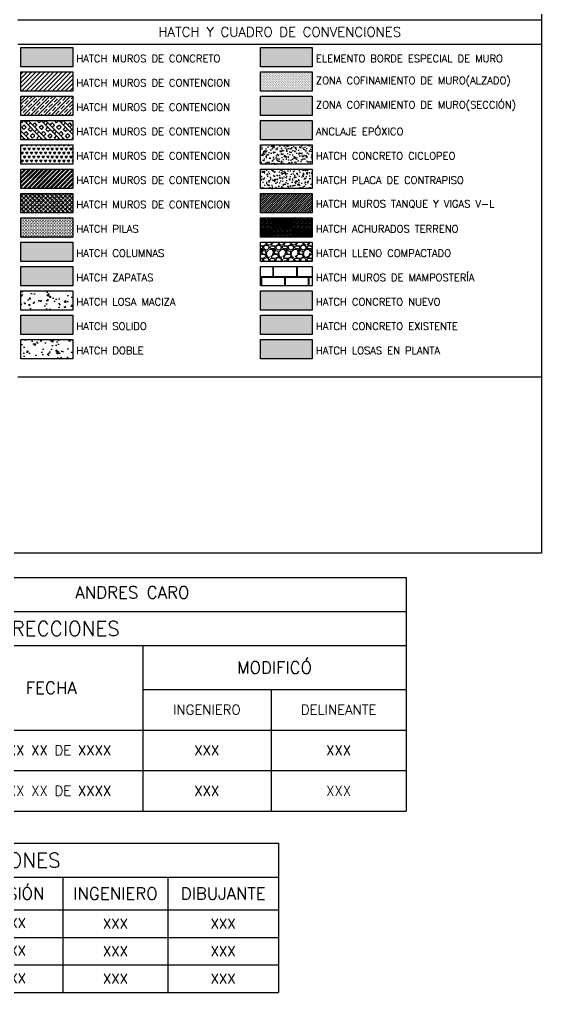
# Model space of a CAD drawing. Header units: millimetres. Extents: x -0.7 to 82.3, y -14.8 to 42.8.
# Drawn here: x 9.41 to 20.14, y -9.03 to 10.96 of the extents above; entities that cross this region are included whole.
import ezdxf

# ---------------------------------------------------------------- set-up
doc = ezdxf.new("R2010")
doc.units = ezdxf.units.MM
doc.header["$LTSCALE"] = 0.01
for name, color, linetype in [('FC_BORDES', 4, 'Continuous'), ('FC_HATCH 252', 252, 'Continuous'), ('FC_HATCH 253', 253, 'Continuous'), ('FC_HATCH 254', 254, 'Continuous'), ('FC_HATCH COLUMNAS', 253, 'Continuous'), ('FC_HATCH MUROS', 253, 'Continuous'), ('FC_HATCH ZAPATAS', 254, 'Continuous'), ('FC_R-80', 11, 'Continuous')]:
    doc.layers.add(name, color=color, linetype=linetype)
doc.styles.add('FC_TEXT1', font='romans.shx')
pattern_1 = [(95, (0, 0), (0.1400946503457718, 0.1175533794048302), [0.01905, -0.20955]), (40.00000000000002, (0, 0), (-0.1600184531424416, 0.1101767285788195), [0.01524, -0.16764058417]), (145.4514447, (0.0116745171587064, 0.009796083044736868), (-0.01992379762965982, 0.2277301021368535), [0.0161900088, -0.1780902446]), (91.18419999999999, (-0.03592102448427661, 0.03592102448427661), (0.2214102432304705, 0.1619534128742705), [0.028575, -0.314325]), (141.63555761, (-0.01747020440006356, 0.04941714735271555), (-0.00708661747621861, 0.3428267636152945), [0.02428502314, -0.26713560816]), (36.18415117, (-0.03592102448427661, 0.03592102448427661), (-0.007086617458072181, 0.3428267636162032), [0.02285996707, -0.25145973192]), (66, (-0.008980256121069157, 0.04490128060534578), (0.1795199793093499, 0.03489514907439818), [0.01905, -0.20955]), (11.00000000000004, (-0.008980256121069157, 0.04490128060534578), (-0.08653992652234557, 0.1739411931937545), [0.01524, -0.16764]), (116.451445, (0.005979742186752547, 0.04780920965468907), (0.09298005187572972, 0.2088363427013336), [0.0161900088, -0.1780899376]), (82.50000000000001, (0, 0), (-0.05760546906781041, 0.06197341367358699), [0, -0.165608, 0, -0.17018, 0, -0.168275]), (52.49999999999999, (0, 0), (-0.02358972731942487, 0.1180870002746923), [0, -0.09702799999999999, 0, -0.161798, 0, -0.06413500000000001]), (12.5, (-0.04005194229996843, -0.04005194229996843), (0.09992786303251577, 0.0918261955827136), [0, -0.0635, 0, -0.19812, 0, -0.26289]), (2.499999999999997, (-0.05801245454210674, -0.05801245454210674), (0.08676390441821674, 0.1227223928811142), [0, -0.08255, 0, -0.131572, 0, -0.18669])]

# ---------------------------------------------------------------- blocks, each defined once
blk = doc.blocks.new('*T29')
at = {"layer": 'FC_BORDES', "color": 0, "linetype": 'ByBlock', "lineweight": -2, "ltscale": 0.6, "transparency": 16777216}
for p, q in [((0, 0), (17.35667574727839, 0)), ((0, 0), (0, -4.8003)), ((17.35667574727839, 0), (17.35667574727839, -4.8003)), ((0, -0.7000000000000002), (17.35667574727839, -0.7000000000000002)), ((0, -1.4), (17.35667574727839, -1.4)), ((8.179340628471266, -1.4), (8.179340628471266, -4.8003)), ((11.94032912236286, -1.4), (11.94032912236286, -4.8003)), ((11.94032912236286, -2.3003), (17.35667574727839, -2.3003)), ((14.5766688465794, -2.3003), (14.5766688465794, -4.8003)), ((0, -3.133633333333333), (17.35667574727839, -3.133633333333333)), ((0, -3.966966666666667), (17.35667574727839, -3.966966666666667)), ((0, -4.8003), (17.35667574727839, -4.8003))]:
    blk.add_line(p, q, dxfattribs=at)
at = {"layer": 'FC_BORDES', "color": 5, "ltscale": 0.6, "transparency": 16777216, "width": 17.35637574727839, "attachment_point": 5, "style": 'FC_TEXT1'}
for s, insert, char_height in [('{\\C13;20/05/2019 9:00:17 a. m.        ANDRES CARO}', (8.678337873639194, -0.3500000000000001), 0.25), ('CUADRO DE CORRECCIONES', (8.678337873639194, -1.05), 0.3)]:
    blk.add_mtext(s, dxfattribs=dict(at, insert=insert, char_height=char_height))
at = {"layer": 'FC_BORDES', "color": 2, "ltscale": 0.6, "transparency": 16777216, "char_height": 0.25, "attachment_point": 5, "style": 'FC_TEXT1'}
for s, insert, width in [('MODIFICÓ', (14.64850243482062, -1.85015), 5.416046624915522), ('CORRECCIÓN', (4.089670314235633, -2.266816666666667), 8.179040628471267), ('FECHA', (10.05983487541706, -2.266816666666667), 3.760688493891598)]:
    blk.add_mtext(s, dxfattribs=dict(at, insert=insert, width=width))
at = {"layer": 'FC_BORDES', "color": 11, "ltscale": 0.6, "transparency": 16777216, "char_height": 0.2, "attachment_point": 5, "style": 'FC_TEXT1'}
for s, insert, width in [('{\\C12;INGENIERO}', (13.25849898447114, -2.716966666666667), 2.336339724216538), ('{\\C12;DELINEANTE}', (15.9666722969289, -2.716966666666667), 2.480006900698984), ('XXXX XX DE XXXX', (10.05983487541707, -3.5503), 3.460988493891598), ('XXX', (13.25849898447114, -3.5503), 2.336339724216538), ('XXX', (15.9666722969289, -3.5503), 2.480006900698984), ('XXXX XX DE XXXX', (10.05983487541707, -4.383633333333334), 3.460988493891598), ('XXX', (13.25849898447114, -4.383633333333334), 2.336339724216538), ('XXX', (15.9666722969289, -4.383633333333334), 2.480006900698984)]:
    blk.add_mtext(s, dxfattribs=dict(at, insert=insert, width=width))
blk = doc.blocks.new('*T61')
at = {"layer": 'FC_BORDES', "color": 0, "linetype": 'ByBlock', "lineweight": -2, "ltscale": 0.6, "transparency": 16777216}
for p, q in [((0, 0), (14.72834486893059, 0)), ((0, 0), (0, -3.066966666666668)), ((14.72834486893059, 0), (14.72834486893059, -3.066966666666668)), ((0, -0.7000000000000002), (14.72834486893059, -0.7000000000000002)), ((4.817348772282458, -0.7000000000000002), (4.817348772282458, -3.066966666666668)), ((8.14445064500692, -0.7000000000000002), (8.14445064500692, -3.066966666666668)), ((10.30143048618289, -0.7000000000000002), (10.30143048618289, -3.066966666666668)), ((12.45841032735887, -0.7000000000000002), (12.45841032735887, -3.066966666666668)), ((0, -1.366966666666667), (14.72834486893059, -1.366966666666667)), ((0, -1.933633333333334), (14.72834486893059, -1.933633333333334)), ((0, -2.500300000000001), (14.72834486893059, -2.500300000000001)), ((0, -3.066966666666668), (14.72834486893059, -3.066966666666668))]:
    blk.add_line(p, q, dxfattribs=at)
at = {"layer": 'FC_BORDES', "color": 5, "ltscale": 0.6, "transparency": 16777216, "insert": (7.364172434465297, -0.3499999999999996), "char_height": 0.3, "width": 14.72804486893059, "attachment_point": 5, "style": 'FC_TEXT1'}
blk.add_mtext('CUADRO DE MODIFICACIONES', dxfattribs=at)
at = {"layer": 'FC_BORDES', "color": 2, "ltscale": 0.6, "transparency": 16777216, "char_height": 0.25, "attachment_point": 5, "style": 'FC_TEXT1'}
for s, insert, width in [('MODIFICACIÓN', (2.408674386141229, -1.033483333333333), 4.817048772282457), ('FECHA', (6.480899708644687, -1.033483333333333), 3.326801872724462), ('VERSIÓN', (9.222940565594907, -1.033483333333333), 2.156679841175975), ('INGENIERO ', (11.37992040677088, -1.033483333333333), 2.156679841175975), ('DIBUJANTE', (13.59337759814473, -1.033483333333333), 2.269634541571722)]:
    blk.add_mtext(s, dxfattribs=dict(at, insert=insert, width=width))
at = {"layer": 'FC_BORDES', "color": 11, "ltscale": 0.6, "transparency": 16777216, "char_height": 0.2, "attachment_point": 5, "style": 'FC_TEXT1'}
for s, insert, width in [('XXXX XX DE XXXX', (6.480899708644689, -1.650300000000001), 3.027101872724463), ('V_XX', (9.222940565594907, -1.650300000000001), 1.856979841175975), ('XXX', (11.37992040677088, -1.650300000000001), 1.856979841175975), ('XXX', (13.59337759814473, -1.650300000000001), 1.969934541571722), ('xx', (2.408674386141229, -1.650300000000001), 4.517348772282458), ('xx', (2.408674386141229, -2.216966666666666), 4.517348772282458), ('XXXX XX DE XXXX', (6.480899708644689, -2.216966666666666), 3.027101872724463), ('V_XX', (9.222940565594907, -2.216966666666666), 1.856979841175975), ('XXX', (11.37992040677088, -2.216966666666666), 1.856979841175975), ('XXX', (13.59337759814473, -2.216966666666666), 1.969934541571722), ('xx', (2.408674386141229, -2.783633333333334), 4.517348772282458), ('XXXX XX DE XXXX', (6.480899708644689, -2.783633333333334), 3.027101872724463), ('V_XX', (9.222940565594907, -2.783633333333334), 1.856979841175975), ('XXX', (11.37992040677088, -2.783633333333334), 1.856979841175975), ('XXX', (13.59337759814473, -2.783633333333334), 1.969934541571722)]:
    blk.add_mtext(s, dxfattribs=dict(at, insert=insert, width=width))

msp = doc.modelspace()

# ---------------------------------------------------------------- hatches: boundary and pattern name
at = {"layer": 'FC_HATCH 252'}
h = msp.add_hatch(dxfattribs=at)
h.set_pattern_fill('DOTS', color=256, scale=0.01, angle=45)
h.set_pattern_definition([(45, (0, 0), (-0.005612660075668221, 0.01683798022700466), [0, -0.015875])])
h.paths.add_polyline_path([(14.35980695845652, 9.887324302442877), (15.42235860091902, 9.887324302442877), (15.42235860091902, 9.493199060582977), (14.35980695845652, 9.493199060582977)])
h = msp.add_hatch(dxfattribs=at)
h.set_pattern_fill('DOTS', color=256, scale=0.004)
h.set_pattern_definition([(0, (0, 0), (0.003175, 0.00635), [0, -0.00635])])
h.paths.add_polyline_path([(14.35980695845652, 9.387324302442877), (15.42235860091902, 9.387324302442877), (15.42235860091902, 8.993199060582977), (14.35980695845652, 8.993199060582977)])
h = msp.add_hatch(dxfattribs=at)
h.set_pattern_fill('AR-CONC', color=256, scale=0.001, angle=45, style=0)
h.set_pattern_definition(pattern_1)
h.paths.add_polyline_path([(14.35980695845652, 8.387324302442885), (15.42235860091902, 8.387324302442885), (15.42235860091902, 7.993199060582974), (14.35980695845652, 7.993199060582974)])
h = msp.add_hatch(dxfattribs=at)
h.set_pattern_fill('AR-CONC', color=256, scale=0.001, angle=45)
h.set_pattern_definition(pattern_1)
h.paths.add_polyline_path([(14.35980695845652, 7.887324302442881), (15.42235860091902, 7.887324302442881), (15.42235860091902, 7.49319906058297), (14.35980695845652, 7.49319906058297)])
at = {"layer": 'FC_HATCH 252', "ltscale": 1.5}
h = msp.add_hatch(dxfattribs=at)
h.set_pattern_fill('DOTS', color=256, scale=0.02)
h.set_pattern_definition([(0, (0, -3.000000000000009), (0.015875, 0.03175), [0, -0.03175])])
h.paths.add_polyline_path([(9.437964314876467, 6.887324302442869), (10.50051595733897, 6.887324302442869), (10.50051595733897, 6.493199060582969), (9.437964314876467, 6.493199060582969)])
at = {"layer": 'FC_HATCH 252'}
h = msp.add_hatch(dxfattribs=at)
h.set_pattern_fill('AR-CONC', color=256, scale=0.002, angle=45, style=0)
h.set_pattern_definition([(95, (0, 0), (0.2801893006915436, 0.2351067588096604), [0.0381, -0.4191]), (40.00000000000002, (0, 0), (-0.3200369062848832, 0.2203534571576389), [0.03048, -0.33528116834]), (145.4514447, (0.0233490343174128, 0.01959216608947374), (-0.03984759525931963, 0.455460204273707), [0.03238001760000001, -0.3561804892]), (91.18419999999999, (-0.07184204896855323, 0.07184204896855323), (0.442820486460941, 0.323906825748541), [0.05715, -0.62865]), (141.63555761, (-0.03494040880012712, 0.09883429470543109), (-0.01417323495243722, 0.685653527230589), [0.04857004628, -0.53427121632]), (36.18415117, (-0.07184204896855323, 0.07184204896855323), (-0.01417323491614436, 0.6856535272324065), [0.04571993414, -0.50291946384]), (66, (-0.01796051224213831, 0.08980256121069155), (0.3590399586186999, 0.06979029814879636), [0.03809999999999999, -0.4191]), (11.00000000000004, (-0.01796051224213831, 0.08980256121069155), (-0.1730798530446911, 0.3478823863875091), [0.03048, -0.33528]), (116.451445, (0.01195948437350509, 0.09561841930937814), (0.1859601037514594, 0.4176726854026671), [0.03238001760000001, -0.3561798752]), (82.50000000000001, (0, 0), (-0.1152109381356208, 0.123946827347174), [0, -0.331216, 0, -0.3403599999999999, 0, -0.33655]), (52.49999999999999, (0, 0), (-0.04717945463884973, 0.2361740005493846), [0, -0.194056, 0, -0.323596, 0, -0.12827]), (12.5, (-0.08010388459993685, -0.08010388459993685), (0.1998557260650315, 0.1836523911654272), [0, -0.127, 0, -0.39624, 0, -0.52578]), (2.499999999999997, (-0.1160249090842135, -0.1160249090842135), (0.1735278088364335, 0.2454447857622284), [0, -0.1651, 0, -0.263144, 0, -0.37338])])
h.paths.add_polyline_path([(9.437964314876467, 4.387324302442879), (10.50051595733897, 4.387324302442879), (10.50051595733897, 3.993199060582969), (9.437964314876467, 3.993199060582969)])
at = {"layer": 'FC_HATCH 253'}
h = msp.add_hatch(dxfattribs=at)
h.set_pattern_fill('ANSI31', color=256, scale=0.02)
h.set_pattern_definition([(44.99999999999999, (-28.77242391137254, 3.961871427991124), (-0.04490128060535, 0.04490128060535), [])])
h.paths.add_polyline_path([(9.437964314876467, 9.88732430244287), (10.50051595733897, 9.88732430244287), (10.50051595733897, 9.49319906058297), (9.437964314876467, 9.49319906058297)])
h = msp.add_hatch(dxfattribs=at)
h.set_pattern_fill('JIS_STN_1E', color=256, scale=0.1, angle=1.27e-14)
h.set_pattern_definition([(44.99999999999999, (-28.77242391137254, 3.961871427991124), (-0.07071067811865, 0.07071067811865), []), (44.99999999999999, (-28.70192391137254, 3.961871427991124), (-0.07071067811865, 0.07071067811865), [0.1, -0.05])])
h.paths.add_polyline_path([(9.437964314876467, 9.387324302442877), (10.50051595733897, 9.387324302442877), (10.50051595733897, 8.993199060582967), (9.437964314876467, 8.993199060582967)])
h = msp.add_hatch(dxfattribs=at)
h.set_pattern_fill('BOX', color=256, scale=0.01, angle=45)
h.set_pattern_definition([(135, (-0.201644791993445, -8.716054116950048), (-0.1796051224213831, -0.179605122421383), []), (135, (-0.1567435113880992, -8.671152836344703), (-0.1796051224213831, -0.179605122421383), []), (45, (-0.201644791993445, -8.716054116950048), (-0.179605122421383, 0.1796051224213831), [-0.0635, 0.0635]), (45, (-0.2465460725987907, -8.671152836344703), (-0.179605122421383, 0.1796051224213831), [-0.0635, 0.0635]), (45, (-0.2914473532041365, -8.626251555739355), (-0.179605122421383, 0.1796051224213831), [0.0635, -0.0635]), (45, (-0.3363486338094823, -8.58135027513401), (-0.179605122421383, 0.1796051224213831), [0.0635, -0.0635]), (135, (-0.1118422307827534, -8.626251555739355), (-0.1796051224213831, -0.179605122421383), [0.0635, -0.0635]), (135, (-0.06694095017740767, -8.58135027513401), (-0.1796051224213831, -0.179605122421383), [0.0635, -0.0635])])
h.paths.add_polyline_path([(9.437964314876467, 8.887324302442877), (10.50051595733897, 8.887324302442877), (10.50051595733897, 8.493199060582967), (9.437964314876467, 8.493199060582967)])
h = msp.add_hatch(dxfattribs=at)
h.set_pattern_fill('DOTS', color=256, scale=0.005)
h.set_pattern_definition([(0, (0, 0), (0.00396875, 0.0079375), [0, -0.0079375])])
h.paths.add_polyline_path([(14.35980695845652, 8.887324302442885), (15.42235860091902, 8.887324302442885), (15.42235860091902, 8.493199060582974), (14.35980695845652, 8.493199060582974)])
h = msp.add_hatch(dxfattribs=at)
h.set_pattern_fill('TRIANG', color=256, scale=0.01)
h.set_pattern_definition([(59.99999999999999, (-0.201644791993445, -8.716054116950048), (-0.04762499990779619, 0.0824889196572339), [0.047625, -0.047625]), (120, (-0.201644791993445, -8.716054116950048), (-0.0952499999077962, 5.323391505385189e-11), [0.04762499999999997, -0.04762499999999997]), (0, (-0.225457291993445, -8.674809657148048), (0.047625, 0.082488919604), [0.047625, -0.047625])])
h.paths.add_polyline_path([(9.437964314876467, 8.387324302442874), (10.50051595733897, 8.387324302442874), (10.50051595733897, 7.993199060582963), (9.437964314876467, 7.993199060582963)])
h = msp.add_hatch(dxfattribs=at)
h.set_pattern_fill('STEEL', color=256, scale=0.02)
h.set_pattern_definition([(44.99999999999999, (-28.77242391137254, 3.961871427991124), (-0.04490128060535, 0.04490128060535), []), (44.99999999999999, (-28.77242391137254, 3.993621427991121), (-0.04490128060535, 0.04490128060535), [])])
h.paths.add_polyline_path([(9.437964314876467, 7.88732430244287), (10.50051595733897, 7.88732430244287), (10.50051595733897, 7.49319906058296), (9.437964314876467, 7.49319906058296)])
h = msp.add_hatch(dxfattribs=at)
h.set_pattern_fill('SQUARE', color=256, scale=0.01, angle=45)
h.set_pattern_definition([(45, (-0.201644791993445, -8.716054116950048), (-0.02245064030267288, 0.02245064030267288), [0.03175, -0.03175]), (135, (-0.201644791993445, -8.716054116950048), (-0.02245064030267288, -0.02245064030267288), [0.03175, -0.03175])])
h.paths.add_polyline_path([(9.437964314876467, 7.38732430244287), (10.50051595733897, 7.38732430244287), (10.50051595733897, 6.993199060582961), (9.437964314876467, 6.993199060582961)])
h = msp.add_hatch(dxfattribs=at)
h.set_pattern_fill('ANSI31', color=256, scale=0.01)
h.set_pattern_definition([(45, (0, -9.21605411695004), (-0.02245064030267288, 0.02245064030267288), [])])
h.paths.add_polyline_path([(14.35980695845652, 7.387324302442877), (15.42235860091902, 7.387324302442877), (15.42235860091902, 6.993199060582967), (14.35980695845652, 6.993199060582967)])
h = msp.add_hatch(dxfattribs=at)
h.set_pattern_fill('EARTH', color=256, scale=0.01, angle=45)
h.set_pattern_definition([(45, (0, 0), (0, 0.08980256121069154), [0.0635, -0.0635]), (45, (-0.01683798022700466, 0.01683798022700466), (0, 0.08980256121069154), [0.0635, -0.0635]), (45, (-0.03367596045400933, 0.03367596045400933), (0, 0.08980256121069154), [0.0635, -0.0635]), (135, (-0.03367596045400933, 0.04490128060534578), (-0.08980256121069154, 0), [0.0635, -0.0635]), (135, (-0.01683798022700467, 0.06173926083235044), (-0.08980256121069154, 0), [0.0635, -0.0635]), (135, (0, 0.07857724105935511), (-0.08980256121069154, 0), [0.0635, -0.0635])])
h.paths.add_polyline_path([(14.35980695845652, 6.887324302442877), (15.42235860091902, 6.887324302442877), (15.42235860091902, 6.493199060582969), (14.35980695845652, 6.493199060582969)])
at = {"layer": 'FC_HATCH 253', "ltscale": 0.9}
h = msp.add_hatch(dxfattribs=at)
h.set_pattern_fill('GRAVEL', color=256, scale=0.01, style=0)
h.set_pattern_definition([(228.0127875, (0.18288, -8.962054116950041), (-2.032000000159581, -2.285999999858178), [0.034172144, -3.3830483639565]), (184.969741, (0.16002, -8.98745411695004), (3.04799999879405, 0.2540000144697924), [0.05864047199999998, -5.805404889352397]), (132.5104471, (0.1016, -8.99253411695004), (2.540000001072749, -2.793999999024596), [0.04134815200000001, -4.093472279409999]), (267.273689, (0.00254, -9.056034116950041), (0.2540000005319725, 5.079999999973313), [0.05340045199999999, -5.286643742573798]), (292.83365418, (0, -9.10937411695004), (-1.270000000106341, 3.047999999955546), [0.05236336999999999, -5.183980774534398]), (357.2736889999999, (0.02032, -9.15763411695004), (-5.079999999973313, 0.2540000005319728), [0.05340045199999999, -5.286643742573798]), (37.69424047, (0.07366, -9.16017411695004), (-3.30199999985359, -2.540000000190041), [0.07061936599999999, -6.991311531424701]), (72.25532837, (0.12954, -9.11699411695004), (1.778000000477929, 5.587999999847885), [0.066671952, -6.6005256601905]), (121.42956562, (0.14986, -9.053494116950041), (-2.032000000288312, 3.301999999822602), [0.0535813, -5.304554569871201]), (175.2363583, (0.12192, -9.00777411695004), (2.793999999959953, -0.2540000004389256), [0.06117132799999998, -2.997393694999999]), (222.3974378, (0.06096, -9.00269411695004), (-3.047999999902466, -2.794000000106399), [0.07910779200000001, -7.8316772512177]), (138.81407483, (0.254, -9.058574116950041), (-1.777999999893351, 1.524000000123918), [0.027000454, -2.6730565824344]), (171.4692344, (0.23368, -9.04079411695004), (3.302000000088966, -0.5079999994237343), [0.051368198, -5.085463899704]), (225, (0.18288, -9.03317411695004), (-3.552713678800501e-17, -0.2540000000000239), [0.035920934, -0.3232893108428]), (203.19859051, (0.1651, -9.00269411695004), (1.270000000034609, 0.5079999999109334), [0.01934413199999999, -1.915062236889399]), (291.80140949, (0.14732, -9.01031411695004), (-0.2540000000531496, 0.7619999999822872), [0.027356562, -1.340475299]), (30.96375653, (0.15748, -9.03571411695004), (0.7620000000186383, 0.5079999999721125), [0.04443196599999998, -1.436629815291]), (161.56505118, (0.19558, -9.012854116950042), (0.5080000000132583, -0.2539999999733754), [0.032128714, -0.7710898116828]), (16.389540334, (0, -9.01031411695004), (2.540000000000015, 0.7620000000000243), [0.04500880000000001, -4.455882667253901]), (70.34617594, (0.04318, -8.99761411695004), (-1.016000000092931, -2.793999999967041), [0.037759894, -3.73822156782]), (293.19859051, (0.19558, -8.962054116950041), (-0.5079999999113263, 1.270000000035528), [0.03868800999999998, -1.895718358889399]), (343.6104596700001, (0.21082, -8.99761411695004), (-2.540000000053229, 0.761999999822286), [0.04500879999999999, -4.455882667253998]), (339.44395478, (0, -9.167794116950041), (-1.269999999999986, 0.508000000000021), [0.04340351999999997, -2.126773431310599]), (294.7751406, (0.04064, -9.18303411695004), (-1.270000001511693, 2.793999999312726), [0.036367212, -3.600359338072]), (66.80140949, (0.19812, -9.21605411695004), (0.5079999999202298, 1.27000000003193), [0.03868801, -1.8957183588894]), (17.35402464, (0.21336, -9.18049411695004), (-3.301999999934302, -1.016000000213246), [0.04257827400000001, -4.21523759802]), (69.44395478, (0.07366, -9.21605411695004), (-0.508000000008846, -1.269999999996463), [0.02170176, -2.148475191310601]), (101.309932474, (0.18288, -9.21605411695004), (-0.25400000000004, 1.016000000000037), [0.01295146, -1.2821994964526]), (165.963756532, (0.18034, -9.203354116950042), (0.7619999999999513, -0.2539999999999865), [0.05236337000000001, -0.9949054589069001]), (186.00900596, (0.12954, -9.19065411695004), (2.539999999986537, 0.2540000001329353), [0.04852669999999998, -4.804136486333697]), (303.69006753, (0.15748, -9.058574116950041), (-0.2540000000352969, 0.5079999999823702), [0.036632388, -0.879177635968]), (353.15722659, (0.1778, -9.089054116950042), (4.318000000026569, -0.5079999997739394), [0.063955676, -6.331600906503099]), (60.9453959, (0.2413, -9.096674116950041), (-1.016000000027969, -1.777999999984025), [0.026150824, -2.588939231811]), (90, (0.254, -9.07381411695004), (-0.254, 0.254), [0.01524, -0.23876]), (120.25643716, (0.12446, -9.18303411695004), (1.015999999875717, -1.77800000007098), [0.035286696, -3.49339407732]), (48.01278749999999, (0.10668, -9.15255411695004), (2.032000000167534, 2.285999999851021), [0.068344288, -3.3488762199565]), (0, (0.1524, -9.10175411695004), (0.254, 0.254), [0.06604, -0.18796]), (325.3048465, (0.21844, -9.10175411695004), (2.540000000962153, -1.777999998625458), [0.040160956, -3.975931672414]), (254.0546040999999, (0.25146, -9.12461411695004), (-0.2539999999822557, -1.016000000004475), [0.03698290799999999, -1.8121650038772]), (207.64597536, (0.2413, -9.16017411695004), (-4.826000000177335, -2.539999999663075), [0.06021450999999998, -5.961246442293797]), (175.42607874, (0.18796, -9.18811411695004), (-3.301999999999883, 0.2539999999999478), [0.063702946, -6.306584645624])])
h.paths.add_polyline_path([(14.35980695845652, 6.387324302442877), (15.42235860091902, 6.387324302442877), (15.42235860091902, 5.993199060582967), (14.35980695845652, 5.993199060582967)])
at = {"layer": 'FC_HATCH 253'}
h = msp.add_hatch(dxfattribs=at)
h.set_pattern_fill('AR-B816C', color=256, scale=0.0012)
h.set_pattern_definition([(0, (0, -8.716054116950035), (0.24384, 0.24384), [0.47625, -0.01143]), (0, (-0.24384, -8.704624116950034), (0.24384, 0.24384), [0.47625, -0.01143]), (90, (0, -8.716054116950035), (-0.24384, 0.24384), [-0.25527, 0.23241]), (90, (-0.01143, -8.716054116950035), (-0.24384, 0.24384), [-0.25527, 0.23241])])
h.paths.add_polyline_path([(14.35980695845652, 5.887324302442886), (15.42235860091902, 5.887324302442886), (15.42235860091902, 5.493199060582976), (14.35980695845652, 5.493199060582976)])
h = msp.add_hatch(dxfattribs=at)
h.set_pattern_fill('AR-CONC', color=256, scale=0.002, style=0)
h.set_pattern_definition([(49.99999999999999, (9.969240136107713, 5.190261681512921), (0.364369337992008, -0.03187817107780617), [0.0381, -0.4191]), (355, (9.969240136107713, 5.190261681512921), (-0.07048684284993868, 0.3821136904780703), [0.03048, -0.33528116834]), (100.4514447, (9.999604150107713, 5.187605174512921), (0.2938824941807066, 0.3502355038243902), [0.0323800176, -0.3561804892]), (46.18420000000001, (9.969240136107713, 5.291861681512922), (0.5421580817842598, -0.0840846558654543), [0.05715, -0.62865]), (96.63555760999996, (10.01441993610771, 5.284854681512921), (0.474808268103006, 0.4948522491954431), [0.04857004628, -0.53427121632]), (351.1841511700001, (9.969240136107713, 5.291861681512922), (0.4748082681299541, 0.4948522491710653), [0.04571993414, -0.50291946384]), (21, (10.02004013610771, 5.266461681512921), (0.303228782538265, -0.2045303963741752), [0.0381, -0.4191]), (326.0000000000001, (10.02004013610771, 5.266461681512921), (0.1236040566952941, 0.3683759322446385), [0.03048, -0.33528]), (71.45144499999999, (10.04530920130771, 5.249417481712921), (0.4268328385574323, 0.1638455377718105), [0.03238001760000001, -0.3561798752]), (37.50000000000001, (9.969240136107713, 5.190261681512921), (0.006177206501183633, 0.1691100777463062), [0, -0.331216, 0, -0.34036, 0, -0.33655]), (7.499999999999999, (9.969240136107713, 5.190261681512921), (0.1336393250206115, 0.200361149636239), [0, -0.194056, 0, -0.323596, 0, -0.12827]), (327.5, (9.855956136107713, 5.190261681512921), (0.2711811903337428, -0.01145748798534689), [0, -0.127, 0, -0.39624, 0, -0.52578]), (317.5, (9.805156136107712, 5.190261681512921), (0.2962583627720361, 0.05085298206666606), [0, -0.1651, 0, -0.263144, 0, -0.37338])])
h.paths.add_polyline_path([(9.437964314876467, 5.387324302442881), (10.50051595733897, 5.387324302442881), (10.50051595733897, 4.99319906058297), (9.437964314876467, 4.99319906058297)])
h = msp.add_hatch(color=256, dxfattribs=at)
h.dxf.hatch_style = 1
h.paths.add_polyline_path([(14.35980695845652, 4.887324302442885), (15.42235860091902, 4.887324302442885), (15.42235860091902, 4.493199060582974), (14.35980695845652, 4.493199060582974)])
at = {"layer": 'FC_HATCH 254'}
h = msp.add_hatch(color=256, dxfattribs=at)
h.dxf.hatch_style = 1
h.paths.add_polyline_path([(14.35980695845652, 5.387324302442885), (15.42235860091902, 5.387324302442885), (15.42235860091902, 4.993199060582974), (14.35980695845652, 4.993199060582974)])
at = {"layer": 'FC_HATCH 254', "ltscale": 1.5}
h = msp.add_hatch(color=256, dxfattribs=at)
h.dxf.hatch_style = 1
h.paths.add_polyline_path([(9.437964314876467, 4.887324302442879), (10.50051595733897, 4.887324302442879), (10.50051595733897, 4.493199060582969), (9.437964314876467, 4.493199060582969)])
at = {"layer": 'FC_HATCH 254', "transparency": 33554521}
h = msp.add_hatch(color=256, dxfattribs=at)
h.dxf.hatch_style = 1
h.paths.add_polyline_path([(14.35980695845652, 4.387324302442885), (15.42235860091902, 4.387324302442885), (15.42235860091902, 3.993199060582974), (14.35980695845652, 3.993199060582974)])
at = {"layer": 'FC_HATCH COLUMNAS', "ltscale": 1.5}
h = msp.add_hatch(color=256, dxfattribs=at)
h.dxf.hatch_style = 1
h.paths.add_polyline_path([(9.437964314876467, 6.387324302442877), (10.50051595733897, 6.387324302442877), (10.50051595733897, 5.993199060582967), (9.437964314876467, 5.993199060582967)])
at = {"layer": 'FC_HATCH MUROS', "ltscale": 1.5}
h = msp.add_hatch(color=256, dxfattribs=at)
h.dxf.hatch_style = 1
h.paths.add_polyline_path([(9.437964314876467, 10.38732430244288), (10.50051595733897, 10.38732430244288), (10.50051595733897, 9.99319906058297), (9.437964314876467, 9.99319906058297)])
at = {"layer": 'FC_HATCH MUROS'}
h = msp.add_hatch(color=256, dxfattribs=at)
h.dxf.hatch_style = 1
h.paths.add_polyline_path([(14.35980695845652, 10.38732430244288), (15.42235860091902, 10.38732430244288), (15.42235860091902, 9.99319906058297), (14.35980695845652, 9.99319906058297)])
at = {"layer": 'FC_HATCH ZAPATAS', "ltscale": 1.5}
h = msp.add_hatch(color=256, dxfattribs=at)
h.dxf.hatch_style = 1
h.paths.add_polyline_path([(9.437964314876467, 5.887324302442877), (10.50051595733897, 5.887324302442877), (10.50051595733897, 5.49319906058297), (9.437964314876467, 5.49319906058297)])

# ---------------------------------------------------------------- linework, layer by layer
at = {"layer": 'FC_BORDES', "ltscale": 1.5}
msp.add_lwpolyline([(4.085620730620576e-14, 42.78225559631039), (20.13709068775385, 42.78225559631039), (20.13709068775381, 0), (0, 0)], close=True, dxfattribs=at)
for points in [[(9.375277186554872, 10.95857213747371), (20.13709068775381, 10.95857213747371)], [(9.375277186554872, 10.45857213747371), (20.13709068775381, 10.45857213747371)], [(9.375277186554872, 3.622411630599709), (20.13709068775381, 3.622411630599709)]]:
    msp.add_lwpolyline(points, dxfattribs=at)
at = {"layer": 'FC_BORDES'}
for points in [[(9.437964314876467, 10.38732430244288), (10.50051595733897, 10.38732430244288), (10.50051595733897, 9.99319906058297), (9.437964314876467, 9.99319906058297)], [(14.35980695845652, 10.38732430244288), (15.42235860091902, 10.38732430244288), (15.42235860091902, 9.99319906058297), (14.35980695845652, 9.99319906058297)], [(9.437964314876467, 9.88732430244287), (10.50051595733897, 9.88732430244287), (10.50051595733897, 9.49319906058297), (9.437964314876467, 9.49319906058297)], [(14.35980695845652, 9.887324302442877), (15.42235860091902, 9.887324302442877), (15.42235860091902, 9.493199060582977), (14.35980695845652, 9.493199060582977)], [(9.437964314876467, 9.387324302442877), (10.50051595733897, 9.387324302442877), (10.50051595733897, 8.993199060582967), (9.437964314876467, 8.993199060582967)], [(14.35980695845652, 9.387324302442877), (15.42235860091902, 9.387324302442877), (15.42235860091902, 8.993199060582977), (14.35980695845652, 8.993199060582977)], [(9.437964314876467, 8.887324302442877), (10.50051595733897, 8.887324302442877), (10.50051595733897, 8.493199060582967), (9.437964314876467, 8.493199060582967)], [(14.35980695845652, 8.887324302442885), (15.42235860091902, 8.887324302442885), (15.42235860091902, 8.493199060582974), (14.35980695845652, 8.493199060582974)], [(9.437964314876467, 8.387324302442874), (10.50051595733897, 8.387324302442874), (10.50051595733897, 7.993199060582963), (9.437964314876467, 7.993199060582963)], [(14.35980695845652, 8.387324302442885), (15.42235860091902, 8.387324302442885), (15.42235860091902, 7.993199060582974), (14.35980695845652, 7.993199060582974)], [(9.437964314876467, 7.88732430244287), (10.50051595733897, 7.88732430244287), (10.50051595733897, 7.49319906058296), (9.437964314876467, 7.49319906058296)], [(14.35980695845652, 7.887324302442881), (15.42235860091902, 7.887324302442881), (15.42235860091902, 7.49319906058297), (14.35980695845652, 7.49319906058297)], [(9.437964314876467, 7.38732430244287), (10.50051595733897, 7.38732430244287), (10.50051595733897, 6.993199060582961), (9.437964314876467, 6.993199060582961)], [(14.35980695845652, 7.387324302442877), (15.42235860091902, 7.387324302442877), (15.42235860091902, 6.993199060582967), (14.35980695845652, 6.993199060582967)], [(9.437964314876467, 6.887324302442869), (10.50051595733897, 6.887324302442869), (10.50051595733897, 6.493199060582969), (9.437964314876467, 6.493199060582969)], [(14.35980695845652, 6.887324302442877), (15.42235860091902, 6.887324302442877), (15.42235860091902, 6.493199060582969), (14.35980695845652, 6.493199060582969)], [(9.437964314876467, 6.387324302442877), (10.50051595733897, 6.387324302442877), (10.50051595733897, 5.993199060582967), (9.437964314876467, 5.993199060582967)], [(14.35980695845652, 6.387324302442877), (15.42235860091902, 6.387324302442877), (15.42235860091902, 5.993199060582967), (14.35980695845652, 5.993199060582967)], [(9.437964314876467, 5.887324302442877), (10.50051595733897, 5.887324302442877), (10.50051595733897, 5.49319906058297), (9.437964314876467, 5.49319906058297)], [(14.35980695845652, 5.887324302442886), (15.42235860091902, 5.887324302442886), (15.42235860091902, 5.493199060582976), (14.35980695845652, 5.493199060582976)], [(9.437964314876467, 5.387324302442881), (10.50051595733897, 5.387324302442881), (10.50051595733897, 4.99319906058297), (9.437964314876467, 4.99319906058297)], [(14.35980695845652, 5.387324302442885), (15.42235860091902, 5.387324302442885), (15.42235860091902, 4.993199060582974), (14.35980695845652, 4.993199060582974)], [(9.437964314876467, 4.887324302442879), (10.50051595733897, 4.887324302442879), (10.50051595733897, 4.493199060582969), (9.437964314876467, 4.493199060582969)], [(14.35980695845652, 4.887324302442885), (15.42235860091902, 4.887324302442885), (15.42235860091902, 4.493199060582974), (14.35980695845652, 4.493199060582974)], [(9.437964314876467, 4.387324302442879), (10.50051595733897, 4.387324302442879), (10.50051595733897, 3.993199060582969), (9.437964314876467, 3.993199060582969)], [(14.35980695845652, 4.387324302442885), (15.42235860091902, 4.387324302442885), (15.42235860091902, 3.993199060582974), (14.35980695845652, 3.993199060582974)]]:
    msp.add_lwpolyline(points, close=True, dxfattribs=at)

# ---------------------------------------------------------------- block references
for name, p in [('*T29', (0, -0.5)), ('*T61', (1.110223024625157e-16, -5.960262492449294))]:
    msp.add_blockref(name, p)

# ---------------------------------------------------------------- texts
at = {"layer": 'FC_R-80', "style": 'FC_TEXT1'}
for s, insert, char_height, attachment_point in [('HATCH Y CUADRO DE CONVENCIONES', (14.75618393715434, 10.70857213747371), 0.2, 5), ('HATCH MUROS DE CONCRETO', (10.57730171521776, 10.08620883715475), 0.15, 7), ('ELEMENTO BORDE ESPECIAL DE MURO', (15.49914435879781, 10.08620883715475), 0.15, 7), ('ZONA COFINAMIENTO DE MURO(ALZADO)', (15.49914435879781, 9.586208837154754), 0.15, 7), ('HATCH MUROS DE CONTENCION', (10.57730171521776, 9.586208837154743), 0.15, 7), ('HATCH MUROS DE CONTENCION', (10.57730171521776, 9.086208837154743), 0.15, 7), ('ZONA COFINAMIENTO DE MURO(SECCIÓN)', (15.49914435879781, 9.08620883715475), 0.15, 7), ('HATCH MUROS DE CONTENCION', (10.57730171521776, 8.58620883715474), 0.15, 7), ('ANCLAJE EPÓXICO', (15.49914435879781, 8.58620883715475), 0.15, 7), ('HATCH MUROS DE CONTENCION', (10.57730171521776, 8.08620883715474), 0.15, 7), ('HATCH CONCRETO CICLOPEO', (15.49914435879781, 8.086208837154746), 0.15, 7), ('HATCH MUROS DE CONTENCION', (10.57730171521776, 7.586208837154743), 0.15, 7), ('HATCH PLACA DE CONTRAPISO', (15.49914435879781, 7.586208837154746), 0.15, 7), ('HATCH MUROS DE CONTENCION', (10.57730171521776, 7.086208837154743), 0.15, 7), ('HATCH MUROS TANQUE Y VIGAS V-L', (15.49914435879781, 7.08620883715475), 0.15, 7), ('HATCH PILAS', (10.57730171521776, 6.586208837154745), 0.15, 7), ('HATCH ACHURADOS TERRENO', (15.49914435879781, 6.58620883715475), 0.15, 7), ('HATCH COLUMNAS', (10.57730171521776, 6.086208837154741), 0.15, 7), ('HATCH LLENO COMPACTADO', (15.49914435879781, 6.086208837154741), 0.15, 7), ('HATCH ZAPATAS', (10.57730171521776, 5.586208837154739), 0.15, 7), ('HATCH MUROS DE MAMPOSTERÍA', (15.49914435879781, 5.586208837154745), 0.15, 7), ('HATCH LOSA MACIZA', (10.57730171521776, 5.086208837154739), 0.15, 7), ('HATCH CONCRETO NUEVO', (15.49914435879781, 5.086208837154745), 0.15, 7), ('HATCH SOLIDO', (10.57730171521776, 4.586208837154739), 0.15, 7), ('HATCH CONCRETO EXISTENTE', (15.49914435879781, 4.586208837154745), 0.15, 7), ('HATCH DOBLE', (10.57730171521776, 4.086208837154739), 0.15, 7), ('HATCH LOSAS EN PLANTA', (15.49914435879781, 4.086208837154745), 0.15, 7)]:
    msp.add_mtext(s, dxfattribs=dict(at, insert=insert, char_height=char_height, attachment_point=attachment_point))

doc.saveas('drawing.dxf')
